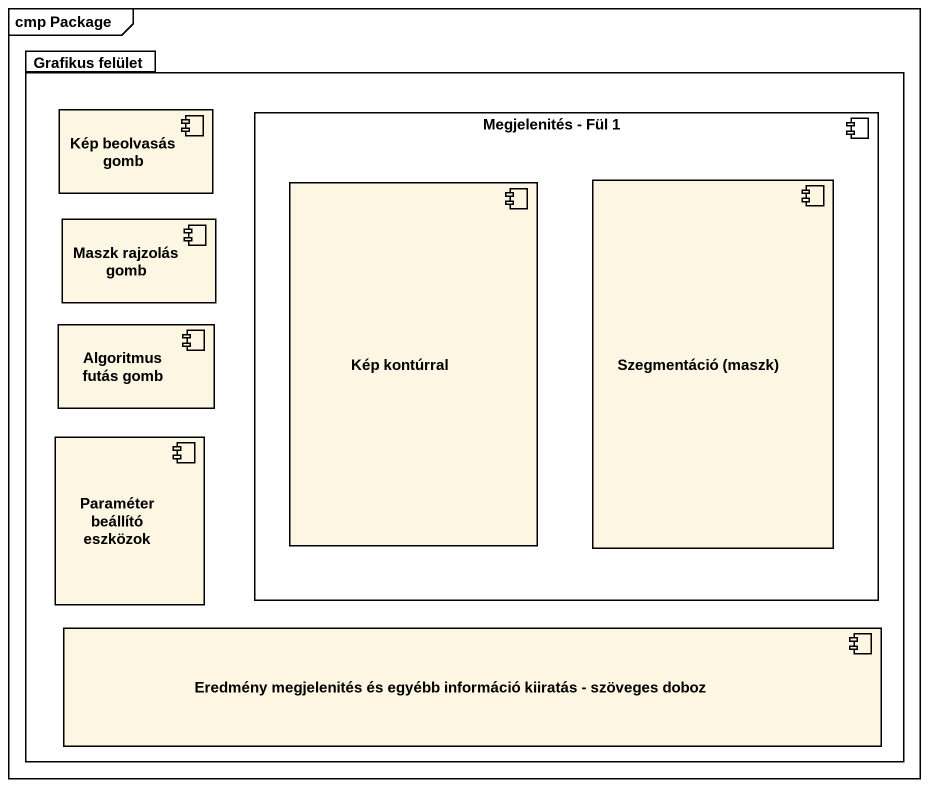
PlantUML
@startuml
mainframe cmp Package
package "Grafikus felület" as Grafikus_felület {
  component "Kép beolvasás gomb" as Kép_beolvasás_gomb
  component "Megjelenités - Fül 1" as Megjelenités_Fül_1 {
    component "Kép kontúrral" as Kép_kontúrral
    component "Szegmentáció (maszk)" as Szegmentáció_maszk
  }
  component "Maszk rajzolás gomb" as Maszk_rajzolás_gomb
  component "Algoritmus futás gomb" as Algoritmus_futás_gomb
  component "Paraméter beállító eszközok" as Paraméter_beállító_eszközok
  component "Eredmény megjelenités és egyébb információ kiiratás - szöveges doboz" as Eredmény_megjelenités_és
}
@enduml
